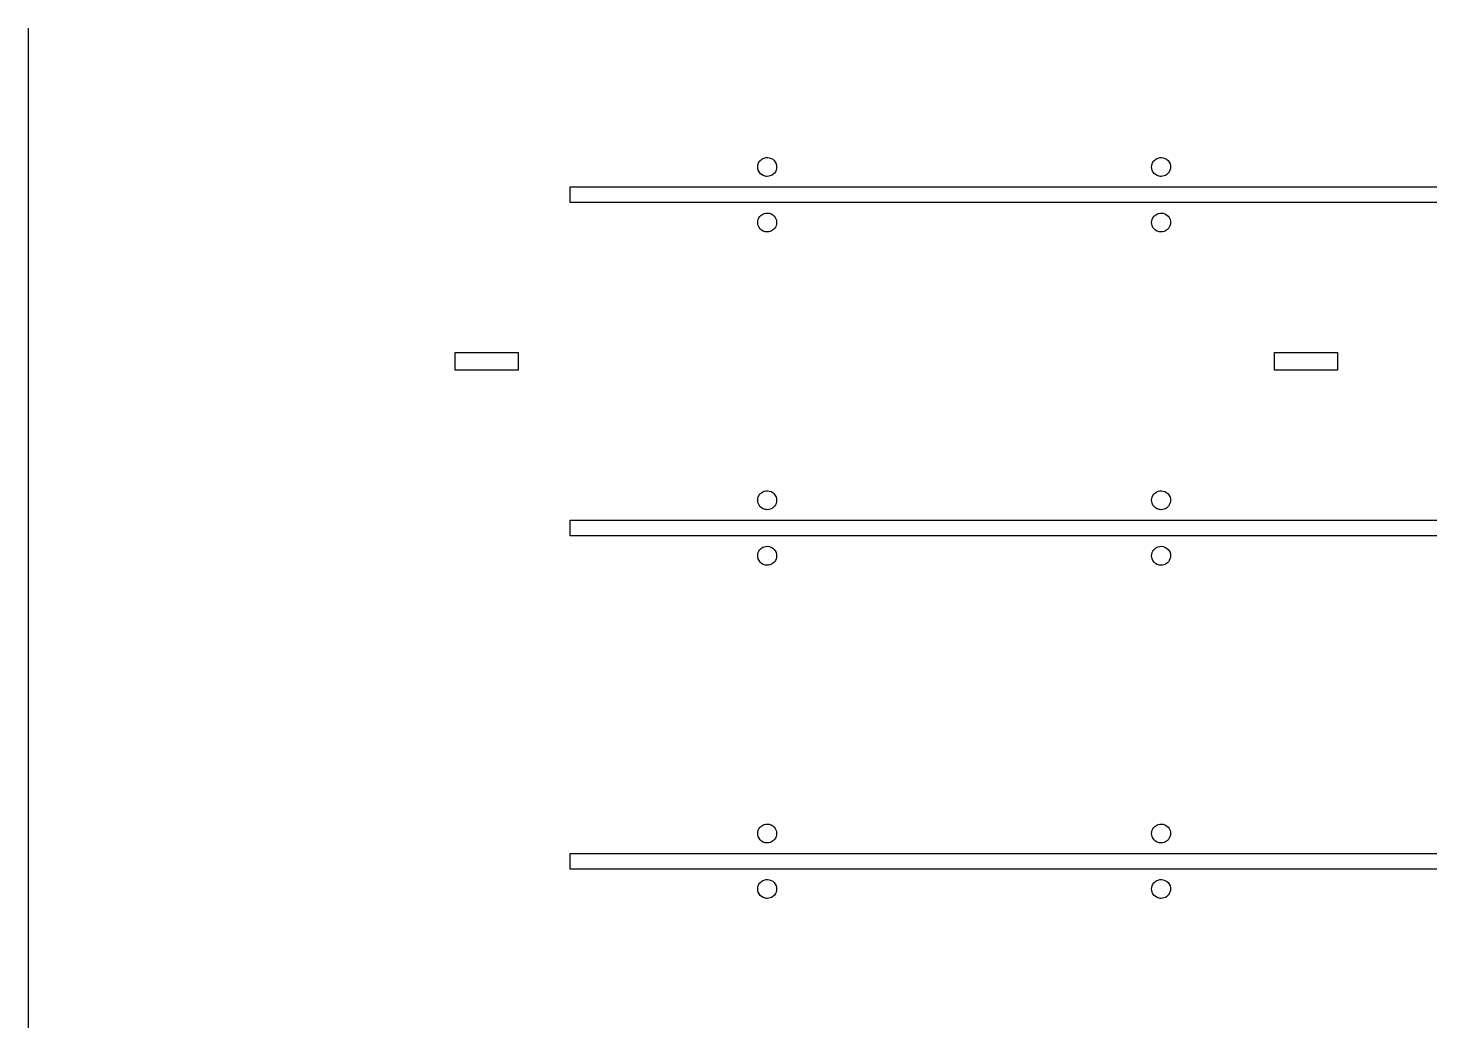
# Model space of a CAD drawing. Header units: millimetres. Extents: x -136 to 312, y -214 to 103.
import ezdxf

# ---------------------------------------------------------------- set-up
doc = ezdxf.new("R2010")
doc.units = ezdxf.units.MM
doc.layers.get('0').update_dxf_attribs({"linetype": 'CONTINUOUS'})

msp = doc.modelspace()

# ---------------------------------------------------------------- linework, layer by layer
for p, q in [((-135.5, 102.98), (-135.5, -214.32)), ((36.5, 52.6), (311.5, 52.6)), ((36.5, 47.6), (36.5, 52.6)), ((311.5, 47.6), (36.5, 47.6)), ((36.5, -58.17), (36.5, -53.17)), ((36.5, -53.17), (311.5, -53.17)), ((311.5, -58.17), (36.5, -58.17)), ((36.5, -163.94), (36.5, -158.94)), ((36.5, -158.94), (311.5, -158.94)), ((311.5, -163.94), (36.5, -163.94))]:
    msp.add_line(p, q)
for points in [[(0, 0), (20, 0), (20, -5.6), (0, -5.6)], [(260, 0), (280, 0), (280, -5.6), (260, -5.6)]]:
    msp.add_lwpolyline(points, close=True)
for points, knots in [([(96, 58.91), (96, 59.57), (96.25, 60.3), (96.69, 60.82), (97.03, 61.24), (97.5, 61.57), (98.03, 61.75), (98.75, 62), (99.52, 61.96), (100.22, 61.65), (100.98, 61.32), (101.56, 60.68), (101.83, 59.9), (101.95, 59.57), (102, 59.23), (102, 58.91)], [0.4521382, 0.4521382, 0.4521382, 0.4521382, 0.6499016, 0.6499016, 0.6499016, 0.8094745, 0.8094745, 0.8094745, 1.0244148, 1.0244148, 1.0244148, 1.2595939, 1.2595939, 1.2595939, 1.3564147, 1.3564147, 1.3564147, 1.3564147]), ([(99, 55.91), (98.59, 55.91), (98.17, 55.99), (97.78, 56.17), (97.02, 56.51), (96.44, 57.14), (96.17, 57.92), (96.05, 58.25), (96, 58.59), (96, 58.91)], [1.8085529, 1.8085529, 1.8085529, 1.8085529, 1.9286912, 1.9286912, 1.9286912, 2.1638703, 2.1638703, 2.1638703, 2.2606911, 2.2606911, 2.2606911, 2.2606911]), ([(102, 58.91), (102, 58.25), (101.75, 57.52), (101.31, 57), (100.97, 56.58), (100.5, 56.25), (99.97, 56.07), (99.65, 55.96), (99.33, 55.91), (99, 55.91)], [1.3564147, 1.3564147, 1.3564147, 1.3564147, 1.554178, 1.554178, 1.554178, 1.713751, 1.713751, 1.713751, 1.8085529, 1.8085529, 1.8085529, 1.8085529]), ([(221, 58.91), (221, 59.57), (221.25, 60.3), (221.69, 60.82), (222.03, 61.24), (222.5, 61.57), (223.03, 61.75), (223.75, 62), (224.52, 61.96), (225.22, 61.65), (225.98, 61.32), (226.56, 60.68), (226.83, 59.9), (226.95, 59.57), (227, 59.23), (227, 58.91)], [0.4521382, 0.4521382, 0.4521382, 0.4521382, 0.6499016, 0.6499016, 0.6499016, 0.8094745, 0.8094745, 0.8094745, 1.0244148, 1.0244148, 1.0244148, 1.2595939, 1.2595939, 1.2595939, 1.3564147, 1.3564147, 1.3564147, 1.3564147]), ([(224, 55.91), (223.59, 55.91), (223.17, 55.99), (222.78, 56.17), (222.02, 56.51), (221.44, 57.14), (221.17, 57.92), (221.05, 58.25), (221, 58.59), (221, 58.91)], [1.8085529, 1.8085529, 1.8085529, 1.8085529, 1.9286912, 1.9286912, 1.9286912, 2.1638703, 2.1638703, 2.1638703, 2.2606911, 2.2606911, 2.2606911, 2.2606911]), ([(227, 58.91), (227, 58.25), (226.75, 57.52), (226.31, 57), (225.97, 56.58), (225.5, 56.25), (224.97, 56.07), (224.65, 55.96), (224.33, 55.91), (224, 55.91)], [1.3564147, 1.3564147, 1.3564147, 1.3564147, 1.554178, 1.554178, 1.554178, 1.713751, 1.713751, 1.713751, 1.8085529, 1.8085529, 1.8085529, 1.8085529]), ([(96, 41.28), (96, 41.94), (96.25, 42.67), (96.69, 43.19), (97.03, 43.61), (97.5, 43.94), (98.03, 44.12), (98.75, 44.37), (99.52, 44.33), (100.22, 44.03), (100.98, 43.69), (101.56, 43.06), (101.83, 42.27), (101.95, 41.95), (102, 41.61), (102, 41.28)], [0.4521382, 0.4521382, 0.4521382, 0.4521382, 0.6499016, 0.6499016, 0.6499016, 0.8094745, 0.8094745, 0.8094745, 1.0244148, 1.0244148, 1.0244148, 1.2595939, 1.2595939, 1.2595939, 1.3564147, 1.3564147, 1.3564147, 1.3564147]), ([(99, 38.28), (98.59, 38.28), (98.17, 38.37), (97.78, 38.54), (97.02, 38.88), (96.44, 39.51), (96.17, 40.3), (96.05, 40.62), (96, 40.96), (96, 41.28)], [1.8085529, 1.8085529, 1.8085529, 1.8085529, 1.9286912, 1.9286912, 1.9286912, 2.1638703, 2.1638703, 2.1638703, 2.2606911, 2.2606911, 2.2606911, 2.2606911]), ([(102, 41.28), (102, 40.62), (101.75, 39.9), (101.31, 39.37), (100.97, 38.95), (100.5, 38.62), (99.97, 38.44), (99.65, 38.33), (99.33, 38.28), (99, 38.28)], [1.3564147, 1.3564147, 1.3564147, 1.3564147, 1.554178, 1.554178, 1.554178, 1.713751, 1.713751, 1.713751, 1.8085529, 1.8085529, 1.8085529, 1.8085529]), ([(221, 41.28), (221, 41.94), (221.25, 42.67), (221.69, 43.19), (222.03, 43.61), (222.5, 43.94), (223.03, 44.12), (223.75, 44.37), (224.52, 44.33), (225.22, 44.03), (225.98, 43.69), (226.56, 43.06), (226.83, 42.27), (226.95, 41.95), (227, 41.61), (227, 41.28)], [0.4521382, 0.4521382, 0.4521382, 0.4521382, 0.6499016, 0.6499016, 0.6499016, 0.8094745, 0.8094745, 0.8094745, 1.0244148, 1.0244148, 1.0244148, 1.2595939, 1.2595939, 1.2595939, 1.3564147, 1.3564147, 1.3564147, 1.3564147]), ([(224, 38.28), (223.59, 38.28), (223.17, 38.37), (222.78, 38.54), (222.02, 38.88), (221.44, 39.51), (221.17, 40.3), (221.05, 40.62), (221, 40.96), (221, 41.28)], [1.8085529, 1.8085529, 1.8085529, 1.8085529, 1.9286912, 1.9286912, 1.9286912, 2.1638703, 2.1638703, 2.1638703, 2.2606911, 2.2606911, 2.2606911, 2.2606911]), ([(227, 41.28), (227, 40.62), (226.75, 39.9), (226.31, 39.37), (225.97, 38.95), (225.5, 38.62), (224.97, 38.44), (224.65, 38.33), (224.33, 38.28), (224, 38.28)], [1.3564147, 1.3564147, 1.3564147, 1.3564147, 1.554178, 1.554178, 1.554178, 1.713751, 1.713751, 1.713751, 1.8085529, 1.8085529, 1.8085529, 1.8085529]), ([(96, -46.86), (96, -46.2), (96.25, -45.47), (96.69, -44.95), (97.03, -44.52), (97.5, -44.2), (98.03, -44.02), (98.75, -43.77), (99.52, -43.8), (100.22, -44.11), (100.98, -44.45), (101.56, -45.08), (101.83, -45.87), (101.95, -46.19), (102, -46.53), (102, -46.86)], [0.4521382, 0.4521382, 0.4521382, 0.4521382, 0.6499016, 0.6499016, 0.6499016, 0.8094745, 0.8094745, 0.8094745, 1.0244148, 1.0244148, 1.0244148, 1.2595939, 1.2595939, 1.2595939, 1.3564147, 1.3564147, 1.3564147, 1.3564147]), ([(221, -46.86), (221, -46.2), (221.25, -45.47), (221.69, -44.95), (222.03, -44.52), (222.5, -44.2), (223.03, -44.02), (223.75, -43.77), (224.52, -43.8), (225.22, -44.11), (225.98, -44.45), (226.56, -45.08), (226.83, -45.87), (226.95, -46.19), (227, -46.53), (227, -46.86)], [0.4521382, 0.4521382, 0.4521382, 0.4521382, 0.6499016, 0.6499016, 0.6499016, 0.8094745, 0.8094745, 0.8094745, 1.0244148, 1.0244148, 1.0244148, 1.2595939, 1.2595939, 1.2595939, 1.3564147, 1.3564147, 1.3564147, 1.3564147]), ([(99, -49.86), (98.59, -49.86), (98.17, -49.77), (97.78, -49.6), (97.02, -49.26), (96.44, -48.63), (96.17, -47.84), (96.05, -47.52), (96, -47.18), (96, -46.86)], [1.8085529, 1.8085529, 1.8085529, 1.8085529, 1.9286912, 1.9286912, 1.9286912, 2.1638703, 2.1638703, 2.1638703, 2.2606911, 2.2606911, 2.2606911, 2.2606911]), ([(102, -46.86), (102, -47.52), (101.75, -48.24), (101.31, -48.77), (100.97, -49.19), (100.5, -49.52), (99.97, -49.7), (99.65, -49.81), (99.33, -49.86), (99, -49.86)], [1.3564147, 1.3564147, 1.3564147, 1.3564147, 1.554178, 1.554178, 1.554178, 1.713751, 1.713751, 1.713751, 1.8085529, 1.8085529, 1.8085529, 1.8085529]), ([(224, -49.86), (223.59, -49.86), (223.17, -49.77), (222.78, -49.6), (222.02, -49.26), (221.44, -48.63), (221.17, -47.84), (221.05, -47.52), (221, -47.18), (221, -46.86)], [1.8085529, 1.8085529, 1.8085529, 1.8085529, 1.9286912, 1.9286912, 1.9286912, 2.1638703, 2.1638703, 2.1638703, 2.2606911, 2.2606911, 2.2606911, 2.2606911]), ([(227, -46.86), (227, -47.52), (226.75, -48.24), (226.31, -48.77), (225.97, -49.19), (225.5, -49.52), (224.97, -49.7), (224.65, -49.81), (224.33, -49.86), (224, -49.86)], [1.3564147, 1.3564147, 1.3564147, 1.3564147, 1.554178, 1.554178, 1.554178, 1.713751, 1.713751, 1.713751, 1.8085529, 1.8085529, 1.8085529, 1.8085529]), ([(96, -64.48), (96, -63.83), (96.25, -63.1), (96.69, -62.58), (97.03, -62.15), (97.5, -61.83), (98.03, -61.64), (98.75, -61.4), (99.52, -61.43), (100.22, -61.74), (100.98, -62.08), (101.56, -62.71), (101.83, -63.5), (101.95, -63.82), (102, -64.16), (102, -64.48)], [0.4521382, 0.4521382, 0.4521382, 0.4521382, 0.6499016, 0.6499016, 0.6499016, 0.8094745, 0.8094745, 0.8094745, 1.0244148, 1.0244148, 1.0244148, 1.2595939, 1.2595939, 1.2595939, 1.3564147, 1.3564147, 1.3564147, 1.3564147]), ([(221, -64.48), (221, -63.83), (221.25, -63.1), (221.69, -62.58), (222.03, -62.15), (222.5, -61.83), (223.03, -61.64), (223.75, -61.4), (224.52, -61.43), (225.22, -61.74), (225.98, -62.08), (226.56, -62.71), (226.83, -63.5), (226.95, -63.82), (227, -64.16), (227, -64.48)], [0.4521382, 0.4521382, 0.4521382, 0.4521382, 0.6499016, 0.6499016, 0.6499016, 0.8094745, 0.8094745, 0.8094745, 1.0244148, 1.0244148, 1.0244148, 1.2595939, 1.2595939, 1.2595939, 1.3564147, 1.3564147, 1.3564147, 1.3564147]), ([(99, -67.49), (98.59, -67.49), (98.17, -67.4), (97.78, -67.23), (97.02, -66.89), (96.44, -66.26), (96.17, -65.47), (96.05, -65.15), (96, -64.81), (96, -64.48)], [1.8085529, 1.8085529, 1.8085529, 1.8085529, 1.9286912, 1.9286912, 1.9286912, 2.1638703, 2.1638703, 2.1638703, 2.2606911, 2.2606911, 2.2606911, 2.2606911]), ([(102, -64.48), (102, -65.14), (101.75, -65.87), (101.31, -66.39), (100.97, -66.82), (100.5, -67.14), (99.97, -67.33), (99.65, -67.43), (99.33, -67.49), (99, -67.49)], [1.3564147, 1.3564147, 1.3564147, 1.3564147, 1.554178, 1.554178, 1.554178, 1.713751, 1.713751, 1.713751, 1.8085529, 1.8085529, 1.8085529, 1.8085529]), ([(224, -67.49), (223.59, -67.49), (223.17, -67.4), (222.78, -67.23), (222.02, -66.89), (221.44, -66.26), (221.17, -65.47), (221.05, -65.15), (221, -64.81), (221, -64.48)], [1.8085529, 1.8085529, 1.8085529, 1.8085529, 1.9286912, 1.9286912, 1.9286912, 2.1638703, 2.1638703, 2.1638703, 2.2606911, 2.2606911, 2.2606911, 2.2606911]), ([(227, -64.48), (227, -65.14), (226.75, -65.87), (226.31, -66.39), (225.97, -66.82), (225.5, -67.14), (224.97, -67.33), (224.65, -67.43), (224.33, -67.49), (224, -67.49)], [1.3564147, 1.3564147, 1.3564147, 1.3564147, 1.554178, 1.554178, 1.554178, 1.713751, 1.713751, 1.713751, 1.8085529, 1.8085529, 1.8085529, 1.8085529]), ([(96, -152.62), (96, -151.96), (96.25, -151.24), (96.69, -150.71), (97.03, -150.29), (97.5, -149.96), (98.03, -149.78), (98.75, -149.54), (99.52, -149.57), (100.22, -149.88), (100.98, -150.22), (101.56, -150.85), (101.83, -151.64), (101.95, -151.96), (102, -152.3), (102, -152.62)], [0.4521382, 0.4521382, 0.4521382, 0.4521382, 0.6499016, 0.6499016, 0.6499016, 0.8094745, 0.8094745, 0.8094745, 1.0244148, 1.0244148, 1.0244148, 1.2595939, 1.2595939, 1.2595939, 1.3564147, 1.3564147, 1.3564147, 1.3564147]), ([(221, -152.62), (221, -151.96), (221.25, -151.24), (221.69, -150.71), (222.03, -150.29), (222.5, -149.96), (223.03, -149.78), (223.75, -149.54), (224.52, -149.57), (225.22, -149.88), (225.98, -150.22), (226.56, -150.85), (226.83, -151.64), (226.95, -151.96), (227, -152.3), (227, -152.62)], [0.4521382, 0.4521382, 0.4521382, 0.4521382, 0.6499016, 0.6499016, 0.6499016, 0.8094745, 0.8094745, 0.8094745, 1.0244148, 1.0244148, 1.0244148, 1.2595939, 1.2595939, 1.2595939, 1.3564147, 1.3564147, 1.3564147, 1.3564147]), ([(99, -155.63), (98.59, -155.63), (98.17, -155.54), (97.78, -155.37), (97.02, -155.03), (96.44, -154.4), (96.17, -153.61), (96.05, -153.29), (96, -152.95), (96, -152.62)], [1.8085529, 1.8085529, 1.8085529, 1.8085529, 1.9286912, 1.9286912, 1.9286912, 2.1638703, 2.1638703, 2.1638703, 2.2606911, 2.2606911, 2.2606911, 2.2606911]), ([(102, -152.62), (102, -153.28), (101.75, -154.01), (101.31, -154.53), (100.97, -154.96), (100.5, -155.28), (99.97, -155.46), (99.65, -155.57), (99.33, -155.63), (99, -155.63)], [1.3564147, 1.3564147, 1.3564147, 1.3564147, 1.554178, 1.554178, 1.554178, 1.713751, 1.713751, 1.713751, 1.8085529, 1.8085529, 1.8085529, 1.8085529]), ([(224, -155.63), (223.59, -155.63), (223.17, -155.54), (222.78, -155.37), (222.02, -155.03), (221.44, -154.4), (221.17, -153.61), (221.05, -153.29), (221, -152.95), (221, -152.62)], [1.8085529, 1.8085529, 1.8085529, 1.8085529, 1.9286912, 1.9286912, 1.9286912, 2.1638703, 2.1638703, 2.1638703, 2.2606911, 2.2606911, 2.2606911, 2.2606911]), ([(227, -152.62), (227, -153.28), (226.75, -154.01), (226.31, -154.53), (225.97, -154.96), (225.5, -155.28), (224.97, -155.46), (224.65, -155.57), (224.33, -155.63), (224, -155.63)], [1.3564147, 1.3564147, 1.3564147, 1.3564147, 1.554178, 1.554178, 1.554178, 1.713751, 1.713751, 1.713751, 1.8085529, 1.8085529, 1.8085529, 1.8085529]), ([(96, -170.25), (96, -169.59), (96.25, -168.87), (96.69, -168.34), (97.03, -167.92), (97.5, -167.59), (98.03, -167.41), (98.75, -167.16), (99.52, -167.2), (100.22, -167.51), (100.98, -167.85), (101.56, -168.48), (101.83, -169.26), (101.95, -169.59), (102, -169.93), (102, -170.25)], [0.4521382, 0.4521382, 0.4521382, 0.4521382, 0.6499016, 0.6499016, 0.6499016, 0.8094745, 0.8094745, 0.8094745, 1.0244148, 1.0244148, 1.0244148, 1.2595939, 1.2595939, 1.2595939, 1.3564147, 1.3564147, 1.3564147, 1.3564147]), ([(221, -170.25), (221, -169.59), (221.25, -168.87), (221.69, -168.34), (222.03, -167.92), (222.5, -167.59), (223.03, -167.41), (223.75, -167.16), (224.52, -167.2), (225.22, -167.51), (225.98, -167.85), (226.56, -168.48), (226.83, -169.26), (226.95, -169.59), (227, -169.93), (227, -170.25)], [0.4521382, 0.4521382, 0.4521382, 0.4521382, 0.6499016, 0.6499016, 0.6499016, 0.8094745, 0.8094745, 0.8094745, 1.0244148, 1.0244148, 1.0244148, 1.2595939, 1.2595939, 1.2595939, 1.3564147, 1.3564147, 1.3564147, 1.3564147]), ([(99, -173.25), (98.59, -173.25), (98.17, -173.17), (97.78, -172.99), (97.02, -172.66), (96.44, -172.02), (96.17, -171.24), (96.05, -170.92), (96, -170.57), (96, -170.25)], [1.8085529, 1.8085529, 1.8085529, 1.8085529, 1.9286912, 1.9286912, 1.9286912, 2.1638703, 2.1638703, 2.1638703, 2.2606911, 2.2606911, 2.2606911, 2.2606911]), ([(102, -170.25), (102, -170.91), (101.75, -171.64), (101.31, -172.16), (100.97, -172.58), (100.5, -172.91), (99.97, -173.09), (99.65, -173.2), (99.33, -173.25), (99, -173.25)], [1.3564147, 1.3564147, 1.3564147, 1.3564147, 1.554178, 1.554178, 1.554178, 1.713751, 1.713751, 1.713751, 1.8085529, 1.8085529, 1.8085529, 1.8085529]), ([(224, -173.25), (223.59, -173.25), (223.17, -173.17), (222.78, -172.99), (222.02, -172.66), (221.44, -172.02), (221.17, -171.24), (221.05, -170.92), (221, -170.57), (221, -170.25)], [1.8085529, 1.8085529, 1.8085529, 1.8085529, 1.9286912, 1.9286912, 1.9286912, 2.1638703, 2.1638703, 2.1638703, 2.2606911, 2.2606911, 2.2606911, 2.2606911]), ([(227, -170.25), (227, -170.91), (226.75, -171.64), (226.31, -172.16), (225.97, -172.58), (225.5, -172.91), (224.97, -173.09), (224.65, -173.2), (224.33, -173.25), (224, -173.25)], [1.3564147, 1.3564147, 1.3564147, 1.3564147, 1.554178, 1.554178, 1.554178, 1.713751, 1.713751, 1.713751, 1.8085529, 1.8085529, 1.8085529, 1.8085529])]:
    msp.add_open_spline(points, degree=3, knots=knots)

doc.saveas('drawing.dxf')
